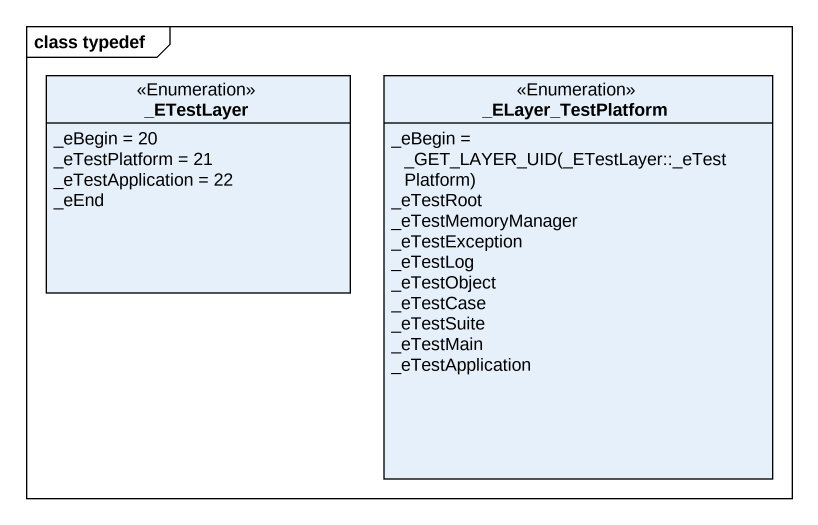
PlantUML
@startuml
mainframe class typedef
hide circle
hide empty members
enum "_ETestLayer" as ETestLayer <<Enumeration>> {
  _eBegin = 20
  _eTestPlatform = 21
  _eTestApplication = 22
  _eEnd
}
enum "_ELayer_TestPlatform" as ELayer_TestPlatform <<Enumeration>> {
  {field} _eBegin = _GET_LAYER_UID(_ETestLayer::_eTestPlatform)
  _eTestRoot
  _eTestMemoryManager
  _eTestException
  _eTestLog
  _eTestObject
  _eTestCase
  _eTestSuite
  _eTestMain
  _eTestApplication
}
@enduml
